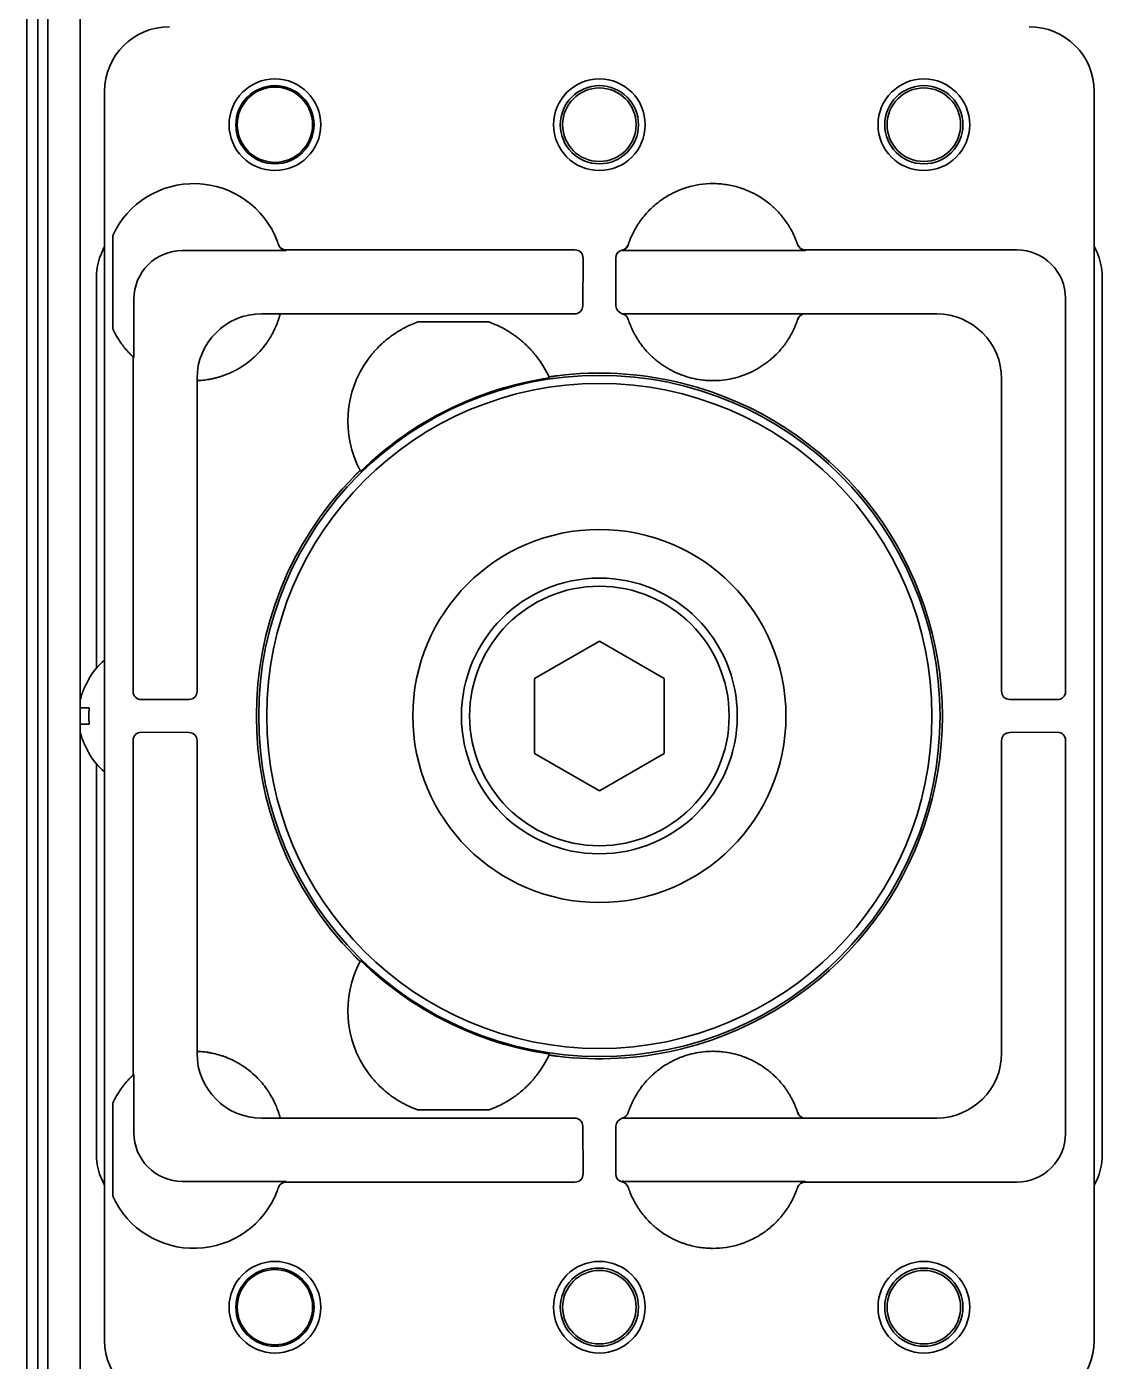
# Model space of a CAD drawing. Extents: x 6336 to 10269, y -393 to 3036.
# Drawn here: x 8426.8 to 8493.1, y 2318.9 to 2401.2 of the extents above; entities that cross this region are included whole.
import ezdxf

# ---------------------------------------------------------------- set-up
doc = ezdxf.new("R2010")
doc.units = 0
doc.header["$LTSCALE"] = 5
doc.layers.add('1', color=7, linetype='CONTINUOUS', true_color=0xffffff)

msp = doc.modelspace()

# ---------------------------------------------------------------- linework, layer by layer
at = {"layer": '1', "color": 7, "linetype": 'Continuous', "lineweight": 35}
for p, q in [((8428.073, 2264.326), (8428.073, 2899.726)), ((8426.773, 2898.926), (8426.773, 2249.526)), ((8427.462, 2252.526), (8427.462, 2895.926)), ((8430.073, 2853.71), (8430.073, 2359.737)), ((8431.573, 2397.227), (8431.573, 2320.226)), ((8492.573, 2320.226), (8492.573, 2397.227)), ((8432.073, 2382.608), (8432.073, 2388.344)), ((8442.774, 2387.424), (8436.375, 2387.424)), ((8460.567, 2387.463), (8442.761, 2387.463)), ((8474.774, 2387.424), (8463.599, 2387.424)), ((8474.294, 2387.783), (8474.287, 2387.804)), ((8487.81, 2387.463), (8474.761, 2387.463)), ((8461.051, 2384.016), (8461.066, 2386.963)), ((8463.079, 2386.963), (8463.094, 2384.016)), ((8431.073, 2385.727), (8431.073, 2361.678)), ((8493.073, 2331.726), (8493.073, 2385.727)), ((8433.375, 2384.424), (8433.375, 2380.828)), ((8490.81, 2360.232), (8490.81, 2384.464)), ((8441.27, 2383.528), (8442.399, 2383.528)), ((8442.399, 2383.528), (8442.397, 2383.519)), ((8442.397, 2383.519), (8450.288, 2383.519)), ((8450.288, 2383.519), (8450.385, 2383.519)), ((8450.385, 2383.519), (8450.882, 2383.52)), ((8450.883, 2383.52), (8455.263, 2383.52)), ((8455.263, 2383.52), (8455.761, 2383.519)), ((8455.761, 2383.519), (8455.858, 2383.519)), ((8455.858, 2383.519), (8460.552, 2383.519)), ((8463.529, 2383.528), (8474.774, 2383.528)), ((8474.297, 2383.179), (8474.297, 2383.18)), ((8474.771, 2383.519), (8482.866, 2383.519)), ((8455.263, 2383.02), (8450.883, 2383.02)), ((8433.336, 2380.864), (8433.336, 2360.232)), ((8437.271, 2379.403), (8437.271, 2379.529)), ((8437.28, 2379.404), (8437.271, 2379.403)), ((8437.28, 2360.247), (8437.28, 2379.404)), ((8486.866, 2379.52), (8486.866, 2360.247)), ((8458.073, 2361.036), (8462.073, 2363.345)), ((8462.073, 2363.345), (8466.073, 2361.036)), ((8430.595, 2361.026), (8430.628, 2361.026)), ((8458.073, 2356.417), (8458.073, 2361.036)), ((8466.073, 2361.036), (8466.073, 2356.417)), ((8433.836, 2359.733), (8436.783, 2359.748)), ((8487.366, 2359.748), (8490.31, 2359.733)), ((8430.073, 2359.232), (8430.073, 2358.231)), ((8430.073, 2357.716), (8430.073, 2264.726)), ((8436.783, 2357.705), (8433.836, 2357.72)), ((8490.31, 2357.72), (8487.366, 2357.705)), ((8433.336, 2357.22), (8433.336, 2336.588)), ((8437.28, 2338.049), (8437.28, 2357.205)), ((8486.866, 2357.205), (8486.866, 2337.933)), ((8490.81, 2332.989), (8490.81, 2357.22)), ((8430.628, 2356.426), (8430.595, 2356.426)), ((8462.073, 2354.107), (8458.073, 2356.417)), ((8466.073, 2356.417), (8462.073, 2354.107)), ((8431.073, 2355.774), (8431.073, 2331.726)), ((8437.271, 2338.049), (8437.28, 2338.049)), ((8437.271, 2337.923), (8437.271, 2338.049)), ((8433.375, 2336.624), (8433.336, 2336.588)), ((8433.375, 2336.624), (8433.375, 2333.028)), ((8432.073, 2329.108), (8432.073, 2334.844)), ((8442.399, 2333.924), (8441.27, 2333.924)), ((8442.397, 2333.933), (8442.399, 2333.924)), ((8450.288, 2333.933), (8442.397, 2333.933)), ((8450.385, 2333.933), (8450.288, 2333.933)), ((8450.882, 2333.933), (8450.385, 2333.933)), ((8450.883, 2334.433), (8455.263, 2334.433)), ((8455.263, 2333.933), (8450.883, 2333.933)), ((8455.263, 2333.933), (8455.761, 2333.933)), ((8455.858, 2333.933), (8455.761, 2333.933)), ((8460.552, 2333.933), (8455.858, 2333.933)), ((8474.774, 2333.924), (8463.529, 2333.924)), ((8474.298, 2334.271), (8474.297, 2334.272)), ((8482.866, 2333.933), (8474.771, 2333.933)), ((8461.066, 2330.489), (8461.051, 2333.436)), ((8463.094, 2333.433), (8463.079, 2330.489)), ((8436.375, 2330.028), (8442.774, 2330.028)), ((8442.286, 2329.645), (8442.282, 2329.634)), ((8442.287, 2329.649), (8442.286, 2329.647)), ((8442.761, 2329.989), (8460.567, 2329.989)), ((8463.599, 2330.028), (8474.774, 2330.028)), ((8474.287, 2329.648), (8474.291, 2329.663)), ((8474.761, 2329.989), (8487.81, 2329.989))]:
    msp.add_line(p, q, dxfattribs=at)
for centre, radius in [((8442.073, 2395.182), 2.825), ((8462.073, 2395.182), 2.825), ((8482.073, 2395.182), 2.825), ((8442.073, 2395.182), 2.411), ((8442.073, 2395.182), 2.32), ((8462.073, 2395.182), 2.411), ((8462.073, 2395.182), 2.267), ((8482.073, 2395.182), 2.411), ((8482.073, 2395.182), 2.267), ((8462.073, 2358.726), 21), ((8462.073, 2358.726), 20.5), ((8462.073, 2358.726), 11.5), ((8462.073, 2358.726), 8.5), ((8462.073, 2358.726), 8), ((8442.073, 2322.27), 2.825), ((8462.073, 2322.27), 2.825), ((8482.073, 2322.27), 2.825), ((8442.073, 2322.27), 2.411), ((8442.073, 2322.27), 2.32), ((8462.073, 2322.27), 2.411), ((8462.073, 2322.27), 2.267), ((8482.073, 2322.27), 2.411), ((8482.073, 2322.27), 2.267)]:
    msp.add_circle(centre, radius, dxfattribs=at)
for centre, radius, start, end in [((8437.073, 2386.052), 5.5, 21.10696, 155.38002), ((8437.073, 2384.9), 5.5, 204.61998, 215.33124), ((8437.073, 2384.9), 5.5, 301.52607, 319.88439), ((8453.073, 2376.9), 6.5, 143.94816, 207.95034), ((8453.073, 2376.9), 6.5, 24.74098, 36.05184), ((8462.073, 2358.726), 21.14, 76.75031, 97.03063), ((8462.073, 2358.726), 21.07, 98.38924, 134.30208), ((8462.073, 2358.726), 21.14, 286.69802, 73.30233), ((8462.073, 2358.726), 21.14, 135.6607, 224.3393), ((8434.693, 2358.527), 4.8, 130.542, 148.62729), ((8434.693, 2358.925), 4.8, 211.37271, 229.458), ((8462.073, 2358.726), 21.07, 225.69792, 261.61076), ((8453.073, 2340.552), 6.5, 152.04966, 216.05184), ((8462.073, 2358.726), 21.14, 262.96937, 283.24939), ((8437.073, 2332.552), 5.5, 45.48558, 58.47399), ((8453.073, 2340.552), 6.5, 323.94816, 335.25902), ((8437.073, 2332.552), 5.5, 144.66876, 155.38002), ((8437.073, 2331.4), 5.5, 204.61998, 338.89304)]:
    msp.add_arc(centre, radius, start, end, dxfattribs=at)
for centre, major_axis, ratio, start_param, end_param in [((8435.573, 2397.226), (2.829, -2.829), 0.999695, 2.356347, 3.926839), ((8488.572, 2397.226), (-2.829, -2.829), 0.999695, 2.356347, 3.926839), ((8435.073, 2385.726), (-2.829, 2.829), 0.999695, 0.279915, 0.785246), ((8436.376, 2384.423), (-2.122, 2.122), 0.999695, 5.497939, 7.068431), ((8437.065, 2386.05), (-5.228, -1.734), 0.999252, 3.138522, 3.145428), ((8442.761, 2387.963), (0.474, 0.159), 0.999831, 3.141593, 4.388346), ((8437.072, 2385.552), (-5.684, -1.924), 0.999938, 3.132345, 3.139281), ((8460.566, 2386.963), (-0.224, -0.448), 0.999239, 2.03449, 3.605134), ((8463.579, 2386.963), (0.224, -0.448), 0.999239, 2.880101, 4.248696), ((8463.379, 2387.943), (-0.473, 0.161), 0.999761, 2.10121, 3.149501), ((8463.599, 2386.924), (0.224, -0.447), 0.99981, 2.678052, 2.916971), ((8474.761, 2387.963), (0.475, 0.157), 0.999831, 3.145682, 4.39242), ((8487.809, 2384.463), (-2.122, -2.122), 0.999543, 2.356347, 3.926839), ((8489.072, 2385.726), (2.829, 2.829), 0.999695, 5.497939, 6.003271), ((8460.552, 2384.019), (-0.447, -0.224), 0.99981, 1.107255, 2.677899), ((8463.594, 2384.019), (0.447, -0.224), 0.99981, 3.605286, 4.952817), ((8441.271, 2379.528), (2.829, -2.829), 0.999695, 2.356347, 3.926839), ((8463.367, 2383.045), (-0.476, -0.155), 0.999754, 3.133975, 4.161422), ((8474.771, 2383.019), (-0.475, 0.156), 0.999831, 5.030486, 6.282512), ((8482.866, 2379.519), (2.828, -2.828), 0.999924, 0.78555, 2.356042), ((8435.374, 9607.538), (0, -7227.617), 0.017452, 6.267025, 6.267338), ((3762.892, 1573.685), (-4696.559, -804.417), 0.03512, 3.150702, 3.151017), ((11934.696, 5620.548), (-3486.444, -3247.993), 0.03512, 6.273761, 6.274076), ((8433.836, 2360.233), (-0.448, -0.224), 0.999239, 5.819644, 7.390288), ((8436.78, 2360.247), (0.224, 0.447), 0.99981, 3.605286, 5.17593), ((8487.366, 2360.247), (-0.224, 0.447), 0.99981, 1.107255, 2.677899), ((8490.31, 2360.233), (0.448, -0.224), 0.999239, 5.176082, 6.746726), ((8433.836, 2357.22), (0.448, -0.224), 0.999239, 2.03449, 3.605134), ((8436.78, 2357.205), (0.224, -0.447), 0.99981, 1.107255, 2.677899), ((8487.366, 2357.205), (-0.224, -0.447), 0.99981, 3.605286, 5.17593), ((8490.31, 2357.22), (-0.448, -0.224), 0.999239, 2.678052, 4.248696), ((11934.696, -903.096), (3486.444, -3247.993), 0.03512, 3.150702, 3.151017), ((8441.271, 2337.924), (2.829, 2.829), 0.999695, 2.356347, 3.926839), ((3762.892, 3143.768), (4696.559, -804.417), 0.03512, 6.273761, 6.274076), ((8482.866, 2337.933), (-2.828, -2.828), 0.999924, 0.78555, 2.356042), ((8460.552, 2333.433), (-0.447, 0.224), 0.99981, 3.605286, 5.17593), ((8463.594, 2333.433), (0.447, 0.224), 0.99981, 1.330368, 2.677899), ((8463.367, 2334.407), (0.476, -0.155), 0.999754, 5.263357, 6.293203), ((8474.771, 2334.433), (0.475, 0.156), 0.999831, 3.142574, 4.3946), ((8436.376, 2333.029), (-2.122, -2.122), 0.999695, 5.497939, 7.068431), ((8487.809, 2332.99), (2.122, -2.122), 0.999543, 5.497939, 7.068431), ((8435.073, 2331.727), (-2.829, -2.829), 0.999695, 5.497939, 6.003271), ((8489.072, 2331.727), (2.829, -2.829), 0.999695, 0.279915, 0.785246), ((8460.566, 2330.489), (0.224, -0.448), 0.999239, 5.819644, 7.390288), ((8463.579, 2330.489), (-0.224, -0.448), 0.999239, 5.176082, 6.544021), ((8442.761, 2329.489), (0.474, -0.159), 0.999831, 1.894839, 3.141593), ((8437.075, 2331.399), (-1.747, -5.214), 0.99983, 1.569957, 1.576869), ((8463.378, 2329.51), (-0.477, -0.15), 0.999767, 3.157291, 4.205088), ((8463.599, 2330.529), (-0.224, -0.447), 0.99981, 0.22534, 0.463541), ((8474.761, 2329.489), (0.474, -0.158), 0.999831, 1.892032, 3.138921), ((8435.573, 2320.227), (2.829, 2.829), 0.999695, 2.356347, 3.926839), ((8488.572, 2320.227), (-2.829, 2.829), 0.999695, 2.356347, 3.926839)]:
    msp.add_ellipse(centre, major_axis=major_axis, ratio=ratio, start_param=start_param, end_param=end_param, dxfattribs=at)
for points, knots in [([(8474.204, 2388.033), (8474.104, 2388.292), (8473.985, 2388.542), (8473.83, 2388.813), (8473.812, 2388.843), (8473.777, 2388.903), (8473.759, 2388.932), (8473.704, 2389.021), (8473.666, 2389.079), (8473.55, 2389.25), (8473.468, 2389.361), (8473.213, 2389.684), (8473.027, 2389.885), (8472.775, 2390.12), (8472.698, 2390.19), (8472.619, 2390.257), (8472.566, 2390.301), (8472.539, 2390.323), (8472.403, 2390.432), (8472.292, 2390.514), (8471.952, 2390.747), (8471.715, 2390.884), (8471.344, 2391.064), (8471.218, 2391.119), (8471.057, 2391.182), (8471.025, 2391.195), (8470.96, 2391.219), (8470.927, 2391.231), (8470.829, 2391.265), (8470.763, 2391.287), (8470.433, 2391.389), (8470.166, 2391.45), (8469.759, 2391.511), (8469.623, 2391.527), (8469.417, 2391.542), (8469.313, 2391.548), (8469.209, 2391.551), (8469.14, 2391.552), (8469.105, 2391.552), (8468.793, 2391.552), (8468.519, 2391.531), (8467.977, 2391.449), (8467.709, 2391.388), (8467.412, 2391.296), (8467.379, 2391.285), (8467.313, 2391.263), (8467.28, 2391.252), (8467.182, 2391.217), (8467.117, 2391.193), (8466.924, 2391.117), (8466.798, 2391.062), (8466.428, 2390.882), (8466.191, 2390.745), (8465.907, 2390.55), (8465.822, 2390.49), (8465.74, 2390.427), (8465.685, 2390.385), (8465.657, 2390.363), (8465.522, 2390.255), (8465.418, 2390.164), (8465.116, 2389.883), (8464.931, 2389.681), (8464.675, 2389.358), (8464.594, 2389.247), (8464.497, 2389.104), (8464.478, 2389.075), (8464.44, 2389.016), (8464.421, 2388.987), (8464.366, 2388.899), (8464.331, 2388.839), (8464.159, 2388.538), (8464.04, 2388.288), (8463.94, 2388.029)], [0, 0, 0, 0, 0.0625, 0.0625, 0.070313, 0.070313, 0.078125, 0.078125, 0.09375, 0.09375, 0.125, 0.125, 0.1875, 0.1875, 0.203125, 0.210938, 0.210938, 0.21875, 0.21875, 0.25, 0.25, 0.3125, 0.3125, 0.34375, 0.34375, 0.351563, 0.351563, 0.359375, 0.359375, 0.375, 0.375, 0.4375, 0.4375, 0.46875, 0.46875, 0.484375, 0.492188, 0.492188, 0.5, 0.5, 0.5625, 0.5625, 0.625, 0.625, 0.632812, 0.632812, 0.640625, 0.640625, 0.65625, 0.65625, 0.6875, 0.6875, 0.75, 0.75, 0.765625, 0.773437, 0.773437, 0.78125, 0.78125, 0.8125, 0.8125, 0.875, 0.875, 0.90625, 0.90625, 0.914062, 0.914062, 0.921875, 0.921875, 0.9375, 0.9375, 1, 1, 1, 1]), ([(8442.287, 2387.804), (8442.286, 2387.804), (8442.286, 2387.806), (8442.284, 2387.812), (8442.282, 2387.816), (8442.278, 2387.828), (8442.276, 2387.835), (8442.27, 2387.852), (8442.267, 2387.861), (8442.26, 2387.882), (8442.255, 2387.894), (8442.247, 2387.919), (8442.242, 2387.932), (8442.234, 2387.953), (8442.232, 2387.96), (8442.226, 2387.974), (8442.224, 2387.981), (8442.215, 2388.003), (8442.21, 2388.018), (8442.204, 2388.033)], [0, 0, 0, 0, 0.125, 0.125, 0.25, 0.25, 0.375, 0.375, 0.5, 0.5, 0.625, 0.625, 0.75, 0.75, 0.8125, 0.8125, 0.875, 0.875, 1, 1, 1, 1]), ([(8442.774, 2387.424), (8442.747, 2387.424), (8442.695, 2387.428), (8442.645, 2387.44), (8442.607, 2387.452), (8442.595, 2387.457), (8442.571, 2387.467), (8442.559, 2387.472), (8442.524, 2387.49), (8442.502, 2387.503), (8442.47, 2387.526), (8442.46, 2387.534), (8442.44, 2387.551), (8442.43, 2387.56), (8442.402, 2387.588), (8442.386, 2387.607), (8442.355, 2387.65), (8442.341, 2387.672), (8442.317, 2387.719), (8442.307, 2387.743), (8442.299, 2387.768)], [0, 0, 0, 0, 0.125, 0.25, 0.25, 0.3125, 0.3125, 0.375, 0.375, 0.5, 0.5, 0.5625, 0.5625, 0.625, 0.625, 0.75, 0.75, 0.875, 0.875, 1, 1, 1, 1]), ([(8463.481, 2387.41), (8463.48, 2387.416), (8463.48, 2387.422), (8463.48, 2387.437), (8463.479, 2387.445), (8463.479, 2387.453)], [0, 0, 0, 0, 0.441588, 0.441588, 1, 1, 1, 1]), ([(8463.838, 2387.742), (8463.825, 2387.701), (8463.807, 2387.663), (8463.779, 2387.618), (8463.773, 2387.609), (8463.76, 2387.592), (8463.753, 2387.583), (8463.733, 2387.559), (8463.704, 2387.528), (8463.671, 2387.501), (8463.645, 2387.483), (8463.636, 2387.477), (8463.618, 2387.465), (8463.609, 2387.46), (8463.562, 2387.435), (8463.522, 2387.42), (8463.481, 2387.41)], [0, 0, 0, 0, 0.25, 0.25, 0.3125, 0.3125, 0.375, 0.375, 0.5, 0.625, 0.625, 0.6875, 0.6875, 0.75, 0.75, 1, 1, 1, 1]), ([(8463.94, 2388.029), (8463.935, 2388.014), (8463.929, 2387.998), (8463.92, 2387.976), (8463.917, 2387.968), (8463.912, 2387.953), (8463.909, 2387.946), (8463.901, 2387.924), (8463.896, 2387.911), (8463.889, 2387.891), (8463.887, 2387.885), (8463.883, 2387.872), (8463.881, 2387.866), (8463.875, 2387.849), (8463.871, 2387.839), (8463.867, 2387.825), (8463.865, 2387.821), (8463.862, 2387.813), (8463.861, 2387.81), (8463.858, 2387.8), (8463.856, 2387.795), (8463.854, 2387.789), (8463.854, 2387.788), (8463.853, 2387.786), (8463.853, 2387.785), (8463.853, 2387.785)], [0, 0, 0, 0, 0.125, 0.125, 0.1875, 0.1875, 0.25, 0.25, 0.375, 0.375, 0.4375, 0.4375, 0.5, 0.5, 0.625, 0.625, 0.6875, 0.6875, 0.75, 0.75, 0.875, 0.875, 0.9375, 0.9375, 1, 1, 1, 1]), ([(8474.287, 2387.804), (8474.287, 2387.804), (8474.286, 2387.806), (8474.284, 2387.81), (8474.284, 2387.812), (8474.282, 2387.817), (8474.281, 2387.819), (8474.279, 2387.828), (8474.276, 2387.835), (8474.272, 2387.847), (8474.27, 2387.852), (8474.267, 2387.861), (8474.265, 2387.866), (8474.26, 2387.882), (8474.256, 2387.894), (8474.249, 2387.912), (8474.247, 2387.919), (8474.242, 2387.932), (8474.239, 2387.939), (8474.232, 2387.959), (8474.227, 2387.974), (8474.218, 2387.996), (8474.215, 2388.003), (8474.21, 2388.018), (8474.207, 2388.026), (8474.204, 2388.033)], [0, 0, 0, 0, 0.125, 0.125, 0.1875, 0.1875, 0.25, 0.25, 0.375, 0.375, 0.4375, 0.4375, 0.5, 0.5, 0.625, 0.625, 0.6875, 0.6875, 0.75, 0.75, 0.875, 0.875, 0.9375, 0.9375, 1, 1, 1, 1]), ([(8442.397, 2383.519), (8442.396, 2383.518), (8442.395, 2383.512), (8442.39, 2383.495), (8442.384, 2383.47), (8442.373, 2383.43), (8442.365, 2383.401), (8442.363, 2383.395), (8442.359, 2383.382), (8442.357, 2383.375), (8442.351, 2383.355), (8442.347, 2383.341), (8442.334, 2383.295), (8442.313, 2383.228), (8442.287, 2383.148), (8442.265, 2383.084), (8442.253, 2383.051), (8442.24, 2383.016), (8442.232, 2382.992), (8442.227, 2382.98), (8442.204, 2382.92), (8442.184, 2382.869), (8442.12, 2382.711), (8442.07, 2382.597), (8441.996, 2382.447), (8441.981, 2382.417), (8441.949, 2382.356), (8441.933, 2382.325), (8441.883, 2382.232), (8441.848, 2382.17), (8441.774, 2382.044), (8441.735, 2381.981), (8441.674, 2381.886), (8441.653, 2381.855), (8441.61, 2381.791), (8441.588, 2381.759), (8441.477, 2381.601), (8441.381, 2381.477), (8441.279, 2381.356)], [0, 0, 0, 0, 0.0625, 0.0625, 0.125, 0.1875, 0.1875, 0.203125, 0.203125, 0.21875, 0.21875, 0.25, 0.25, 0.3125, 0.375, 0.375, 0.40625, 0.421875, 0.421875, 0.4375, 0.4375, 0.5, 0.5, 0.625, 0.625, 0.65625, 0.65625, 0.6875, 0.6875, 0.75, 0.75, 0.8125, 0.8125, 0.84375, 0.84375, 0.875, 0.875, 1, 1, 1, 1]), ([(8463.842, 2383.2), (8463.843, 2383.198), (8463.847, 2383.184), (8463.859, 2383.149), (8463.864, 2383.135), (8463.873, 2383.109), (8463.876, 2383.1), (8463.883, 2383.081), (8463.886, 2383.07), (8463.906, 2383.015), (8463.925, 2382.962), (8463.961, 2382.871), (8463.974, 2382.838), (8463.996, 2382.787), (8464.003, 2382.769), (8464.019, 2382.733), (8464.027, 2382.714), (8464.035, 2382.695)], [0, 0, 0, 0, 0.25, 0.25, 0.375, 0.375, 0.4375, 0.4375, 0.5, 0.5, 0.75, 0.75, 0.875, 0.875, 0.9375, 0.9375, 1, 1, 1, 1]), ([(8473.267, 2381.343), (8473.354, 2381.446), (8473.437, 2381.551), (8473.554, 2381.711), (8473.592, 2381.765), (8473.646, 2381.846), (8473.664, 2381.873), (8473.7, 2381.927), (8473.717, 2381.954), (8473.802, 2382.089), (8473.863, 2382.194), (8473.944, 2382.346), (8473.97, 2382.396), (8474, 2382.457), (8474.006, 2382.469), (8474.018, 2382.493), (8474.024, 2382.505), (8474.041, 2382.54), (8474.052, 2382.563), (8474.104, 2382.676), (8474.139, 2382.757), (8474.176, 2382.848), (8474.183, 2382.865), (8474.193, 2382.89), (8474.196, 2382.899), (8474.202, 2382.915), (8474.218, 2382.955), (8474.241, 2383.018), (8474.257, 2383.063), (8474.267, 2383.092), (8474.27, 2383.101), (8474.276, 2383.118), (8474.279, 2383.125), (8474.286, 2383.145), (8474.293, 2383.166), (8474.295, 2383.175), (8474.296, 2383.176)], [0, 0, 0, 0, 0.125, 0.125, 0.1875, 0.1875, 0.21875, 0.21875, 0.25, 0.25, 0.375, 0.375, 0.4375, 0.4375, 0.453125, 0.453125, 0.46875, 0.46875, 0.5, 0.5, 0.625, 0.625, 0.65625, 0.65625, 0.671875, 0.671875, 0.6875, 0.75, 0.8125, 0.8125, 0.84375, 0.84375, 0.875, 0.875, 0.9375, 1, 1, 1, 1]), ([(8474.299, 2383.184), (8474.307, 2383.209), (8474.327, 2383.257), (8474.354, 2383.302), (8474.377, 2383.334), (8474.386, 2383.344), (8474.403, 2383.364), (8474.411, 2383.373), (8474.439, 2383.401), (8474.459, 2383.418), (8474.491, 2383.441), (8474.502, 2383.448), (8474.524, 2383.462), (8474.535, 2383.468), (8474.57, 2383.486), (8474.594, 2383.496), (8474.644, 2383.512), (8474.669, 2383.518), (8474.721, 2383.526), (8474.747, 2383.528), (8474.774, 2383.528)], [0, 0, 0, 0, 0.125, 0.25, 0.25, 0.3125, 0.3125, 0.375, 0.375, 0.5, 0.5, 0.5625, 0.5625, 0.625, 0.625, 0.75, 0.75, 0.875, 0.875, 1, 1, 1, 1]), ([(8474.774, 2383.528), (8474.773, 2383.527), (8474.773, 2383.525), (8474.772, 2383.522), (8474.771, 2383.521), (8474.771, 2383.519)], [0, 0, 0, 0, 0.496999, 0.496999, 1, 1, 1, 1]), ([(8449.813, 2382.523), (8449.788, 2382.509), (8449.759, 2382.492), (8449.712, 2382.463), (8449.695, 2382.453), (8449.661, 2382.432), (8449.644, 2382.422), (8449.589, 2382.388), (8449.551, 2382.363), (8449.492, 2382.325), (8449.472, 2382.312), (8449.432, 2382.284), (8449.411, 2382.27), (8449.349, 2382.227), (8449.307, 2382.198), (8449.221, 2382.136), (8449.177, 2382.103), (8449.046, 2382.003), (8448.956, 2381.931), (8448.843, 2381.835), (8448.82, 2381.815), (8448.774, 2381.776), (8448.706, 2381.715), (8448.638, 2381.653), (8448.504, 2381.524), (8448.414, 2381.435), (8448.282, 2381.294), (8448.239, 2381.245), (8448.173, 2381.171), (8448.152, 2381.146), (8448.108, 2381.096), (8448.087, 2381.07), (8447.98, 2380.941), (8447.898, 2380.835), (8447.818, 2380.725)], [0, 0, 0, 0, 0.0625, 0.0625, 0.09375, 0.09375, 0.125, 0.125, 0.1875, 0.1875, 0.21875, 0.21875, 0.25, 0.25, 0.3125, 0.3125, 0.375, 0.375, 0.5, 0.5, 0.53125, 0.53125, 0.5625, 0.625, 0.625, 0.75, 0.75, 0.8125, 0.8125, 0.84375, 0.84375, 0.875, 0.875, 1, 1, 1, 1]), ([(8450.459, 2382.851), (8450.101, 2382.694), (8449.899, 2382.573), (8449.813, 2382.523), (8449.813, 2382.523), (8449.813, 2382.523)], [0, 0, 0, 0, 0.99996, 0.99996, 1, 1, 1, 1]), ([(8458.328, 2380.725), (8458.248, 2380.835), (8458.166, 2380.941), (8458.039, 2381.094), (8457.996, 2381.145), (8457.93, 2381.219), (8457.909, 2381.243), (8457.864, 2381.292), (8457.842, 2381.316), (8457.798, 2381.364), (8457.775, 2381.387), (8457.73, 2381.434), (8457.708, 2381.457), (8457.64, 2381.525), (8457.595, 2381.569), (8457.46, 2381.697), (8457.37, 2381.778), (8457.191, 2381.93), (8457.101, 2382.002), (8456.969, 2382.103), (8456.925, 2382.136), (8456.838, 2382.198), (8456.796, 2382.228), (8456.713, 2382.285), (8456.673, 2382.312), (8456.614, 2382.351), (8456.595, 2382.363), (8456.557, 2382.387), (8456.538, 2382.399), (8456.484, 2382.433), (8456.45, 2382.454), (8456.387, 2382.492), (8456.358, 2382.509), (8456.333, 2382.523)], [0, 0, 0, 0, 0.125, 0.125, 0.1875, 0.1875, 0.21875, 0.21875, 0.25, 0.25, 0.28125, 0.28125, 0.3125, 0.3125, 0.375, 0.375, 0.5, 0.5, 0.625, 0.625, 0.6875, 0.6875, 0.75, 0.75, 0.8125, 0.8125, 0.84375, 0.84375, 0.875, 0.875, 0.9375, 0.9375, 1, 1, 1, 1]), ([(8464.035, 2382.695), (8464.055, 2382.649), (8464.077, 2382.6), (8464.125, 2382.499), (8464.151, 2382.447), (8464.193, 2382.365), (8464.215, 2382.324), (8464.238, 2382.281), (8464.253, 2382.253), (8464.261, 2382.238), (8464.302, 2382.166), (8464.336, 2382.108), (8464.407, 2381.99), (8464.445, 2381.931), (8464.504, 2381.842), (8464.524, 2381.812), (8464.565, 2381.752), (8464.586, 2381.722), (8464.693, 2381.573), (8464.784, 2381.457), (8464.881, 2381.343)], [0, 0, 0, 0, 0.125, 0.125, 0.25, 0.25, 0.3125, 0.34375, 0.34375, 0.375, 0.375, 0.5, 0.5, 0.625, 0.625, 0.6875, 0.6875, 0.75, 0.75, 1, 1, 1, 1]), ([(8433.336, 2380.864), (8433.335, 2380.865), (8433.333, 2380.867), (8433.324, 2380.875), (8433.318, 2380.881), (8433.306, 2380.892), (8433.301, 2380.897), (8433.292, 2380.906), (8433.286, 2380.911), (8433.27, 2380.926), (8433.257, 2380.938), (8433.237, 2380.958), (8433.23, 2380.965), (8433.215, 2380.98), (8433.207, 2380.987), (8433.184, 2381.01), (8433.168, 2381.027), (8433.134, 2381.061), (8433.116, 2381.079), (8433.089, 2381.108), (8433.08, 2381.118), (8433.061, 2381.138), (8433.052, 2381.148), (8433.005, 2381.198), (8432.966, 2381.241), (8432.908, 2381.307), (8432.889, 2381.33), (8432.85, 2381.376), (8432.83, 2381.4), (8432.772, 2381.471), (8432.734, 2381.519), (8432.659, 2381.618), (8432.622, 2381.668), (8432.586, 2381.719)], [0, 0, 0, 0, 0.0625, 0.0625, 0.125, 0.125, 0.15625, 0.15625, 0.1875, 0.1875, 0.25, 0.25, 0.28125, 0.28125, 0.3125, 0.3125, 0.375, 0.375, 0.4375, 0.4375, 0.46875, 0.46875, 0.5, 0.5, 0.625, 0.625, 0.6875, 0.6875, 0.75, 0.75, 0.875, 0.875, 1, 1, 1, 1]), ([(8464.881, 2381.343), (8465.011, 2381.19), (8465.148, 2381.045), (8465.365, 2380.84), (8465.44, 2380.773), (8465.554, 2380.676), (8465.593, 2380.644), (8465.671, 2380.582), (8465.71, 2380.551), (8465.908, 2380.4), (8466.072, 2380.289), (8466.411, 2380.086), (8466.586, 2379.993), (8466.855, 2379.869), (8466.947, 2379.829), (8467.085, 2379.774), (8467.132, 2379.756), (8467.226, 2379.722), (8467.273, 2379.705), (8467.51, 2379.626), (8467.701, 2379.573), (8468.087, 2379.488), (8468.282, 2379.456), (8468.577, 2379.424), (8468.676, 2379.416), (8468.825, 2379.408), (8468.874, 2379.406), (8468.974, 2379.403), (8469.024, 2379.402), (8469.274, 2379.402), (8469.473, 2379.413), (8469.866, 2379.456), (8470.061, 2379.488), (8470.447, 2379.573), (8470.638, 2379.626), (8470.875, 2379.706), (8470.923, 2379.722), (8471.016, 2379.757), (8471.156, 2379.81), (8471.292, 2379.869), (8471.562, 2379.993), (8471.736, 2380.086), (8472.075, 2380.289), (8472.24, 2380.4), (8472.438, 2380.551), (8472.478, 2380.582), (8472.556, 2380.645), (8472.672, 2380.74), (8472.783, 2380.84), (8473, 2381.045), (8473.137, 2381.19), (8473.267, 2381.343)], [0, 0, 0, 0, 0.0625, 0.0625, 0.09375, 0.09375, 0.109375, 0.109375, 0.125, 0.125, 0.1875, 0.1875, 0.25, 0.25, 0.28125, 0.28125, 0.296875, 0.296875, 0.3125, 0.3125, 0.375, 0.375, 0.4375, 0.4375, 0.46875, 0.46875, 0.484375, 0.484375, 0.5, 0.5, 0.5625, 0.5625, 0.625, 0.625, 0.6875, 0.6875, 0.703125, 0.703125, 0.71875, 0.75, 0.75, 0.8125, 0.8125, 0.875, 0.875, 0.890625, 0.890625, 0.90625, 0.9375, 0.9375, 1, 1, 1, 1]), ([(8439.949, 2380.212), (8439.877, 2380.168), (8439.805, 2380.126), (8439.66, 2380.046), (8439.587, 2380.007), (8439.366, 2379.898), (8439.217, 2379.832), (8439.029, 2379.759), (8438.992, 2379.745), (8438.935, 2379.725), (8438.917, 2379.718), (8438.879, 2379.705), (8438.786, 2379.673), (8438.695, 2379.644), (8438.552, 2379.602), (8438.482, 2379.583), (8438.346, 2379.549), (8438.279, 2379.533), (8438.214, 2379.52)], [0, 0, 0, 0, 0.125, 0.125, 0.25, 0.25, 0.5, 0.5, 0.5625, 0.5625, 0.59375, 0.59375, 0.625, 0.75, 0.75, 0.875, 0.875, 1, 1, 1, 1]), ([(8438.214, 2379.52), (8438.143, 2379.504), (8438.076, 2379.492), (8437.948, 2379.469), (8437.888, 2379.46), (8437.774, 2379.444), (8437.72, 2379.438), (8437.621, 2379.427), (8437.577, 2379.423), (8437.496, 2379.416), (8437.461, 2379.413), (8437.398, 2379.409), (8437.372, 2379.408), (8437.328, 2379.406), (8437.295, 2379.404), (8437.282, 2379.404), (8437.28, 2379.404)], [0, 0, 0, 0, 0.125, 0.125, 0.25, 0.25, 0.375, 0.375, 0.5, 0.5, 0.625, 0.625, 0.75, 0.75, 0.875, 1, 1, 1, 1]), ([(8459.485, 2379.707), (8459.452, 2379.703), (8459.419, 2379.698), (8459.371, 2379.692), (8459.355, 2379.69), (8459.323, 2379.685), (8459.307, 2379.683), (8459.261, 2379.676), (8459.232, 2379.672), (8459.19, 2379.665), (8459.177, 2379.663), (8459.157, 2379.66), (8459.151, 2379.659), (8459.138, 2379.656), (8459.132, 2379.655), (8459.102, 2379.65), (8459.081, 2379.646), (8459.057, 2379.642), (8459.053, 2379.641), (8459.044, 2379.639), (8459.04, 2379.638), (8459.028, 2379.636), (8459.021, 2379.634), (8459.001, 2379.63), (8458.992, 2379.627), (8458.982, 2379.624), (8458.98, 2379.623), (8458.977, 2379.621), (8458.976, 2379.621), (8458.976, 2379.62)], [0, 0, 0, 0, 0.125, 0.125, 0.1875, 0.1875, 0.25, 0.25, 0.375, 0.375, 0.4375, 0.4375, 0.46875, 0.46875, 0.5, 0.5, 0.625, 0.625, 0.65625, 0.65625, 0.6875, 0.6875, 0.75, 0.75, 0.875, 0.875, 0.9375, 0.9375, 1, 1, 1, 1]), ([(8468.147, 2378.974), (8468.045, 2379.005), (8467.943, 2379.035), (8467.739, 2379.092), (8467.535, 2379.149), (8467.33, 2379.202), (8467.124, 2379.254), (8467.021, 2379.279), (8466.918, 2379.303)], [0, 0, 0, 0, 0.25, 0.25, 0.5, 0.75, 0.75, 1, 1, 1, 1]), ([(8447.331, 2373.853), (8447.331, 2373.854), (8447.327, 2373.853), (8447.319, 2373.847), (8447.316, 2373.845), (8447.31, 2373.84), (8447.308, 2373.838), (8447.303, 2373.835), (8447.301, 2373.833), (8447.288, 2373.822), (8447.276, 2373.812), (8447.255, 2373.793), (8447.247, 2373.786), (8447.231, 2373.771), (8447.214, 2373.755), (8447.195, 2373.738), (8447.176, 2373.72), (8447.166, 2373.711), (8447.135, 2373.682), (8447.114, 2373.661), (8447.081, 2373.628), (8447.07, 2373.617), (8447.047, 2373.595), (8447.035, 2373.583), (8447, 2373.548), (8446.977, 2373.525), (8446.953, 2373.501)], [0, 0, 0, 0, 0.125, 0.125, 0.1875, 0.1875, 0.21875, 0.21875, 0.25, 0.25, 0.375, 0.375, 0.4375, 0.4375, 0.5, 0.5625, 0.5625, 0.625, 0.625, 0.75, 0.75, 0.8125, 0.8125, 0.875, 0.875, 1, 1, 1, 1]), ([(8430.628, 2361.026), (8430.503, 2360.823), (8430.396, 2360.613), (8430.258, 2360.288), (8430.216, 2360.178), (8430.14, 2359.955), (8430.107, 2359.841), (8430.077, 2359.726)], [0, 0, 0, 0, 0.5, 0.5, 0.75, 0.75, 1, 1, 1, 1]), ([(8430.628, 2358.226), (8430.503, 2358.226), (8430.396, 2358.226), (8430.258, 2358.226), (8430.216, 2358.226), (8430.14, 2358.226), (8430.107, 2358.226), (8430.077, 2358.226)], [0, 0, 0, 0, 0.5, 0.5, 0.75, 0.75, 1, 1, 1, 1]), ([(8446.953, 2343.951), (8446.977, 2343.927), (8447, 2343.904), (8447.035, 2343.869), (8447.046, 2343.858), (8447.069, 2343.835), (8447.08, 2343.824), (8447.114, 2343.791), (8447.135, 2343.771), (8447.166, 2343.742), (8447.176, 2343.732), (8447.19, 2343.719), (8447.195, 2343.714), (8447.204, 2343.706), (8447.209, 2343.701), (8447.231, 2343.681), (8447.247, 2343.666), (8447.265, 2343.65), (8447.268, 2343.647), (8447.275, 2343.641), (8447.278, 2343.639), (8447.288, 2343.631), (8447.293, 2343.626), (8447.308, 2343.613), (8447.316, 2343.607), (8447.325, 2343.601), (8447.327, 2343.6), (8447.33, 2343.599), (8447.331, 2343.599), (8447.331, 2343.599)], [0, 0, 0, 0, 0.125, 0.125, 0.1875, 0.1875, 0.25, 0.25, 0.375, 0.375, 0.4375, 0.4375, 0.46875, 0.46875, 0.5, 0.5, 0.625, 0.625, 0.65625, 0.65625, 0.6875, 0.6875, 0.75, 0.75, 0.875, 0.875, 0.9375, 0.9375, 1, 1, 1, 1]), ([(8437.28, 2338.049), (8437.282, 2338.049), (8437.288, 2338.048), (8437.312, 2338.047), (8437.328, 2338.047), (8437.371, 2338.044), (8437.397, 2338.043), (8437.436, 2338.04), (8437.444, 2338.04), (8437.461, 2338.039), (8437.487, 2338.037), (8437.516, 2338.035), (8437.576, 2338.03), (8437.621, 2338.025), (8437.718, 2338.015), (8437.771, 2338.008), (8437.843, 2337.998), (8437.858, 2337.996), (8437.887, 2337.992), (8437.932, 2337.985), (8437.98, 2337.977), (8438.076, 2337.961), (8438.144, 2337.948), (8438.215, 2337.933)], [0, 0, 0, 0, 0.125, 0.125, 0.25, 0.25, 0.375, 0.375, 0.40625, 0.40625, 0.4375, 0.5, 0.5, 0.625, 0.625, 0.75, 0.75, 0.78125, 0.78125, 0.8125, 0.875, 0.875, 1, 1, 1, 1]), ([(8438.215, 2337.933), (8438.344, 2337.905), (8438.48, 2337.871), (8438.693, 2337.809), (8438.765, 2337.786), (8438.875, 2337.749), (8438.913, 2337.736), (8438.988, 2337.709), (8439.025, 2337.695), (8439.213, 2337.622), (8439.362, 2337.556), (8439.548, 2337.464), (8439.585, 2337.446), (8439.659, 2337.407), (8439.696, 2337.387), (8439.805, 2337.327), (8439.877, 2337.284), (8439.949, 2337.241)], [0, 0, 0, 0, 0.25, 0.25, 0.375, 0.375, 0.4375, 0.4375, 0.5, 0.5, 0.75, 0.75, 0.8125, 0.8125, 0.875, 0.875, 1, 1, 1, 1]), ([(8473.267, 2336.109), (8473.137, 2336.262), (8473, 2336.407), (8472.783, 2336.613), (8472.708, 2336.679), (8472.594, 2336.776), (8472.555, 2336.808), (8472.477, 2336.871), (8472.438, 2336.901), (8472.24, 2337.052), (8472.075, 2337.163), (8471.737, 2337.366), (8471.562, 2337.459), (8471.293, 2337.584), (8471.201, 2337.623), (8471.062, 2337.678), (8471.016, 2337.696), (8470.922, 2337.73), (8470.875, 2337.747), (8470.638, 2337.827), (8470.447, 2337.879), (8470.061, 2337.964), (8469.866, 2337.996), (8469.571, 2338.028), (8469.472, 2338.036), (8469.323, 2338.044), (8469.273, 2338.046), (8469.174, 2338.049), (8469.123, 2338.05), (8468.873, 2338.05), (8468.675, 2338.039), (8468.282, 2337.996), (8468.087, 2337.964), (8467.701, 2337.879), (8467.509, 2337.827), (8467.272, 2337.747), (8467.225, 2337.73), (8467.131, 2337.696), (8466.992, 2337.642), (8466.855, 2337.584), (8466.586, 2337.459), (8466.412, 2337.367), (8466.073, 2337.163), (8465.908, 2337.052), (8465.709, 2336.901), (8465.67, 2336.87), (8465.592, 2336.808), (8465.476, 2336.712), (8465.365, 2336.612), (8465.148, 2336.407), (8465.011, 2336.262), (8464.881, 2336.109)], [0, 0, 0, 0, 0.0625, 0.0625, 0.09375, 0.09375, 0.109375, 0.109375, 0.125, 0.125, 0.1875, 0.1875, 0.25, 0.25, 0.28125, 0.28125, 0.296875, 0.296875, 0.3125, 0.3125, 0.375, 0.375, 0.4375, 0.4375, 0.46875, 0.46875, 0.484375, 0.484375, 0.5, 0.5, 0.5625, 0.5625, 0.625, 0.625, 0.6875, 0.6875, 0.703125, 0.703125, 0.71875, 0.75, 0.75, 0.8125, 0.8125, 0.875, 0.875, 0.890625, 0.890625, 0.90625, 0.9375, 0.9375, 1, 1, 1, 1]), ([(8466.918, 2338.149), (8467.021, 2338.173), (8467.124, 2338.199), (8467.33, 2338.25), (8467.535, 2338.304), (8467.739, 2338.36), (8467.944, 2338.418), (8468.045, 2338.447), (8468.147, 2338.478)], [0, 0, 0, 0, 0.25, 0.25, 0.5, 0.75, 0.75, 1, 1, 1, 1]), ([(8458.976, 2337.832), (8458.976, 2337.831), (8458.979, 2337.829), (8458.988, 2337.826), (8458.992, 2337.825), (8458.999, 2337.823), (8459.002, 2337.823), (8459.008, 2337.821), (8459.011, 2337.82), (8459.027, 2337.817), (8459.043, 2337.813), (8459.071, 2337.808), (8459.081, 2337.806), (8459.102, 2337.802), (8459.125, 2337.798), (8459.15, 2337.794), (8459.176, 2337.789), (8459.189, 2337.787), (8459.231, 2337.781), (8459.261, 2337.776), (8459.307, 2337.769), (8459.322, 2337.767), (8459.354, 2337.763), (8459.37, 2337.76), (8459.419, 2337.754), (8459.452, 2337.75), (8459.485, 2337.745)], [0, 0, 0, 0, 0.125, 0.125, 0.1875, 0.1875, 0.21875, 0.21875, 0.25, 0.25, 0.375, 0.375, 0.4375, 0.4375, 0.5, 0.5625, 0.5625, 0.625, 0.625, 0.75, 0.75, 0.8125, 0.8125, 0.875, 0.875, 1, 1, 1, 1]), ([(8432.586, 2335.733), (8432.622, 2335.784), (8432.659, 2335.834), (8432.733, 2335.932), (8432.771, 2335.98), (8432.848, 2336.074), (8432.886, 2336.12), (8432.945, 2336.187), (8432.964, 2336.209), (8433.003, 2336.252), (8433.022, 2336.273), (8433.06, 2336.314), (8433.078, 2336.333), (8433.106, 2336.362), (8433.115, 2336.371), (8433.132, 2336.39), (8433.141, 2336.399), (8433.184, 2336.442), (8433.216, 2336.473), (8433.25, 2336.507), (8433.257, 2336.513), (8433.269, 2336.525), (8433.275, 2336.531), (8433.292, 2336.547), (8433.301, 2336.556), (8433.313, 2336.567), (8433.317, 2336.57), (8433.323, 2336.576), (8433.326, 2336.579), (8433.333, 2336.585), (8433.335, 2336.587), (8433.336, 2336.588)], [0, 0, 0, 0, 0.125, 0.125, 0.25, 0.25, 0.375, 0.375, 0.4375, 0.4375, 0.5, 0.5, 0.5625, 0.5625, 0.59375, 0.59375, 0.625, 0.625, 0.75, 0.75, 0.78125, 0.78125, 0.8125, 0.8125, 0.875, 0.875, 0.90625, 0.90625, 0.9375, 0.9375, 1, 1, 1, 1]), ([(8447.818, 2336.727), (8447.898, 2336.617), (8447.98, 2336.511), (8448.087, 2336.382), (8448.108, 2336.357), (8448.152, 2336.306), (8448.173, 2336.281), (8448.239, 2336.207), (8448.282, 2336.159), (8448.414, 2336.018), (8448.504, 2335.928), (8448.638, 2335.8), (8448.684, 2335.758), (8448.752, 2335.697), (8448.774, 2335.677), (8448.82, 2335.637), (8448.843, 2335.617), (8448.956, 2335.521), (8449.046, 2335.449), (8449.177, 2335.349), (8449.221, 2335.317), (8449.307, 2335.255), (8449.349, 2335.225), (8449.411, 2335.182), (8449.432, 2335.168), (8449.472, 2335.141), (8449.492, 2335.127), (8449.552, 2335.089), (8449.589, 2335.065), (8449.644, 2335.031), (8449.661, 2335.02), (8449.695, 2334.999), (8449.712, 2334.989), (8449.759, 2334.961), (8449.788, 2334.944), (8449.813, 2334.929)], [0, 0, 0, 0, 0.125, 0.125, 0.15625, 0.15625, 0.1875, 0.1875, 0.25, 0.25, 0.375, 0.375, 0.4375, 0.4375, 0.46875, 0.46875, 0.5, 0.5, 0.625, 0.625, 0.6875, 0.6875, 0.75, 0.75, 0.78125, 0.78125, 0.8125, 0.8125, 0.875, 0.875, 0.90625, 0.90625, 0.9375, 0.9375, 1, 1, 1, 1]), ([(8456.333, 2334.929), (8456.358, 2334.944), (8456.387, 2334.961), (8456.45, 2334.998), (8456.484, 2335.019), (8456.538, 2335.053), (8456.557, 2335.065), (8456.595, 2335.089), (8456.614, 2335.102), (8456.673, 2335.14), (8456.713, 2335.167), (8456.796, 2335.224), (8456.838, 2335.254), (8456.925, 2335.316), (8456.969, 2335.349), (8457.101, 2335.45), (8457.191, 2335.522), (8457.37, 2335.674), (8457.46, 2335.755), (8457.595, 2335.883), (8457.64, 2335.927), (8457.708, 2335.995), (8457.73, 2336.018), (8457.775, 2336.065), (8457.798, 2336.088), (8457.842, 2336.136), (8457.864, 2336.16), (8457.909, 2336.209), (8457.974, 2336.282), (8458.039, 2336.358), (8458.166, 2336.512), (8458.248, 2336.617), (8458.328, 2336.727)], [0, 0, 0, 0, 0.0625, 0.0625, 0.125, 0.125, 0.15625, 0.15625, 0.1875, 0.1875, 0.25, 0.25, 0.3125, 0.3125, 0.375, 0.375, 0.5, 0.5, 0.625, 0.625, 0.6875, 0.6875, 0.71875, 0.71875, 0.75, 0.75, 0.78125, 0.78125, 0.8125, 0.875, 0.875, 1, 1, 1, 1]), ([(8441.28, 2336.096), (8441.382, 2335.974), (8441.477, 2335.851), (8441.609, 2335.663), (8441.652, 2335.6), (8441.713, 2335.506), (8441.743, 2335.458), (8441.772, 2335.41), (8441.791, 2335.379), (8441.801, 2335.363), (8441.885, 2335.22), (8441.951, 2335.097), (8442.038, 2334.919), (8442.065, 2334.861), (8442.104, 2334.776), (8442.122, 2334.734), (8442.139, 2334.693), (8442.151, 2334.666), (8442.156, 2334.652), (8442.206, 2334.532), (8442.241, 2334.435), (8442.286, 2334.307), (8442.299, 2334.267), (8442.314, 2334.22), (8442.317, 2334.211), (8442.322, 2334.193), (8442.325, 2334.185), (8442.333, 2334.159), (8442.338, 2334.143), (8442.352, 2334.097), (8442.367, 2334.043), (8442.378, 2334.003), (8442.385, 2333.979), (8442.387, 2333.972), (8442.39, 2333.959), (8442.391, 2333.953), (8442.395, 2333.94), (8442.396, 2333.935), (8442.397, 2333.933)], [0, 0, 0, 0, 0.125, 0.125, 0.1875, 0.1875, 0.21875, 0.234375, 0.234375, 0.25, 0.25, 0.375, 0.375, 0.4375, 0.4375, 0.46875, 0.484375, 0.484375, 0.5, 0.5, 0.625, 0.625, 0.6875, 0.6875, 0.703125, 0.703125, 0.71875, 0.71875, 0.75, 0.75, 0.8125, 0.875, 0.875, 0.90625, 0.90625, 0.9375, 0.9375, 1, 1, 1, 1]), ([(8464.881, 2336.109), (8464.784, 2335.995), (8464.694, 2335.879), (8464.566, 2335.702), (8464.525, 2335.643), (8464.476, 2335.568), (8464.466, 2335.553), (8464.446, 2335.523), (8464.437, 2335.508), (8464.408, 2335.463), (8464.39, 2335.433), (8464.3, 2335.286), (8464.237, 2335.172), (8464.167, 2335.036), (8464.153, 2335.009), (8464.127, 2334.955), (8464.114, 2334.929), (8464.078, 2334.852), (8464.055, 2334.803), (8464.035, 2334.757)], [0, 0, 0, 0, 0.25, 0.25, 0.375, 0.375, 0.40625, 0.40625, 0.4375, 0.4375, 0.5, 0.5, 0.75, 0.75, 0.8125, 0.8125, 0.875, 0.875, 1, 1, 1, 1]), ([(8474.296, 2334.276), (8474.295, 2334.278), (8474.293, 2334.286), (8474.282, 2334.317), (8474.271, 2334.349), (8474.263, 2334.374), (8474.261, 2334.379), (8474.257, 2334.389), (8474.255, 2334.395), (8474.249, 2334.412), (8474.245, 2334.424), (8474.231, 2334.461), (8474.21, 2334.517), (8474.184, 2334.584), (8474.162, 2334.638), (8474.155, 2334.656), (8474.138, 2334.695), (8474.13, 2334.715), (8474.103, 2334.777), (8474.084, 2334.82), (8474.022, 2334.954), (8473.974, 2335.05), (8473.905, 2335.179), (8473.891, 2335.205), (8473.862, 2335.257), (8473.847, 2335.283), (8473.801, 2335.362), (8473.769, 2335.415), (8473.702, 2335.523), (8473.667, 2335.577), (8473.612, 2335.658), (8473.593, 2335.685), (8473.555, 2335.74), (8473.535, 2335.767), (8473.437, 2335.901), (8473.354, 2336.006), (8473.267, 2336.109)], [0, 0, 0, 0, 0.0625, 0.125, 0.1875, 0.1875, 0.203125, 0.203125, 0.21875, 0.21875, 0.25, 0.25, 0.3125, 0.375, 0.375, 0.40625, 0.40625, 0.4375, 0.4375, 0.5, 0.5, 0.625, 0.625, 0.65625, 0.65625, 0.6875, 0.6875, 0.75, 0.75, 0.8125, 0.8125, 0.84375, 0.84375, 0.875, 0.875, 1, 1, 1, 1]), ([(8464.035, 2334.757), (8464.001, 2334.68), (8463.972, 2334.61), (8463.936, 2334.517), (8463.925, 2334.488), (8463.91, 2334.448), (8463.905, 2334.435), (8463.897, 2334.411), (8463.892, 2334.399), (8463.873, 2334.344), (8463.861, 2334.31), (8463.85, 2334.276), (8463.847, 2334.268), (8463.844, 2334.259), (8463.843, 2334.256), (8463.842, 2334.253), (8463.842, 2334.252), (8463.842, 2334.252)], [0, 0, 0, 0, 0.25, 0.25, 0.375, 0.375, 0.4375, 0.4375, 0.5, 0.5, 0.75, 0.75, 0.875, 0.875, 0.9375, 0.9375, 1, 1, 1, 1]), ([(8474.774, 2333.924), (8474.747, 2333.924), (8474.695, 2333.928), (8474.645, 2333.94), (8474.607, 2333.952), (8474.595, 2333.957), (8474.571, 2333.967), (8474.559, 2333.972), (8474.524, 2333.99), (8474.502, 2334.003), (8474.47, 2334.026), (8474.46, 2334.034), (8474.44, 2334.051), (8474.43, 2334.06), (8474.402, 2334.088), (8474.386, 2334.107), (8474.355, 2334.15), (8474.341, 2334.172), (8474.317, 2334.219), (8474.307, 2334.243), (8474.299, 2334.268)], [0, 0, 0, 0, 0.125, 0.25, 0.25, 0.3125, 0.3125, 0.375, 0.375, 0.5, 0.5, 0.5625, 0.5625, 0.625, 0.625, 0.75, 0.75, 0.875, 0.875, 1, 1, 1, 1]), ([(8474.771, 2333.933), (8474.771, 2333.932), (8474.772, 2333.93), (8474.773, 2333.927), (8474.773, 2333.925), (8474.774, 2333.924)], [0, 0, 0, 0, 0.499999, 0.499999, 1, 1, 1, 1]), ([(8442.204, 2329.419), (8442.207, 2329.427), (8442.21, 2329.434), (8442.215, 2329.449), (8442.218, 2329.457), (8442.226, 2329.478), (8442.232, 2329.493), (8442.242, 2329.52), (8442.247, 2329.534), (8442.253, 2329.552), (8442.255, 2329.558), (8442.26, 2329.57), (8442.261, 2329.575), (8442.267, 2329.591), (8442.27, 2329.601), (8442.276, 2329.617), (8442.278, 2329.624), (8442.282, 2329.636), (8442.284, 2329.64), (8442.285, 2329.645), (8442.286, 2329.646), (8442.286, 2329.648), (8442.287, 2329.648), (8442.287, 2329.648)], [0, 0, 0, 0, 0.0625, 0.0625, 0.125, 0.125, 0.25, 0.25, 0.375, 0.375, 0.4375, 0.4375, 0.5, 0.5, 0.625, 0.625, 0.75, 0.75, 0.875, 0.875, 0.9375, 0.9375, 1, 1, 1, 1]), ([(8463.852, 2329.667), (8463.853, 2329.667), (8463.853, 2329.665), (8463.855, 2329.659), (8463.856, 2329.657), (8463.857, 2329.652), (8463.858, 2329.649), (8463.862, 2329.64), (8463.864, 2329.632), (8463.869, 2329.618), (8463.871, 2329.613), (8463.874, 2329.603), (8463.876, 2329.597), (8463.882, 2329.58), (8463.886, 2329.568), (8463.896, 2329.542), (8463.901, 2329.528), (8463.908, 2329.506), (8463.911, 2329.499), (8463.917, 2329.484), (8463.919, 2329.477), (8463.928, 2329.454), (8463.934, 2329.439), (8463.94, 2329.423)], [0, 0, 0, 0, 0.125, 0.125, 0.1875, 0.1875, 0.25, 0.25, 0.375, 0.375, 0.4375, 0.4375, 0.5, 0.5, 0.625, 0.625, 0.75, 0.75, 0.8125, 0.8125, 0.875, 0.875, 1, 1, 1, 1]), ([(8474.204, 2329.419), (8474.21, 2329.434), (8474.215, 2329.449), (8474.224, 2329.471), (8474.226, 2329.478), (8474.232, 2329.492), (8474.234, 2329.5), (8474.242, 2329.52), (8474.247, 2329.533), (8474.253, 2329.552), (8474.255, 2329.558), (8474.26, 2329.57), (8474.262, 2329.575), (8474.267, 2329.591), (8474.27, 2329.6), (8474.276, 2329.617), (8474.278, 2329.624), (8474.281, 2329.633), (8474.282, 2329.635), (8474.284, 2329.64), (8474.284, 2329.642), (8474.286, 2329.646), (8474.286, 2329.648), (8474.287, 2329.648)], [0, 0, 0, 0, 0.125, 0.125, 0.1875, 0.1875, 0.25, 0.25, 0.375, 0.375, 0.4375, 0.4375, 0.5, 0.5, 0.625, 0.625, 0.75, 0.75, 0.8125, 0.8125, 0.875, 0.875, 1, 1, 1, 1]), ([(8463.94, 2329.423), (8464.04, 2329.164), (8464.158, 2328.914), (8464.313, 2328.643), (8464.33, 2328.613), (8464.366, 2328.553), (8464.384, 2328.523), (8464.439, 2328.435), (8464.477, 2328.377), (8464.593, 2328.205), (8464.674, 2328.094), (8464.929, 2327.771), (8465.115, 2327.569), (8465.367, 2327.334), (8465.444, 2327.265), (8465.523, 2327.198), (8465.576, 2327.153), (8465.603, 2327.131), (8465.738, 2327.023), (8465.849, 2326.94), (8466.19, 2326.707), (8466.427, 2326.569), (8466.797, 2326.39), (8466.923, 2326.334), (8467.084, 2326.271), (8467.117, 2326.258), (8467.182, 2326.234), (8467.214, 2326.222), (8467.313, 2326.188), (8467.378, 2326.166), (8467.708, 2326.064), (8467.976, 2326.002), (8468.382, 2325.941), (8468.519, 2325.925), (8468.725, 2325.909), (8468.828, 2325.904), (8468.932, 2325.901), (8469.001, 2325.899), (8469.036, 2325.899), (8469.348, 2325.899), (8469.623, 2325.92), (8470.165, 2326.001), (8470.433, 2326.062), (8470.73, 2326.154), (8470.763, 2326.165), (8470.829, 2326.187), (8470.862, 2326.198), (8470.96, 2326.232), (8471.025, 2326.257), (8471.218, 2326.332), (8471.344, 2326.388), (8471.714, 2326.567), (8471.951, 2326.704), (8472.236, 2326.899), (8472.32, 2326.959), (8472.403, 2327.022), (8472.458, 2327.064), (8472.485, 2327.085), (8472.621, 2327.194), (8472.725, 2327.284), (8473.027, 2327.566), (8473.212, 2327.767), (8473.468, 2328.09), (8473.55, 2328.201), (8473.647, 2328.345), (8473.666, 2328.374), (8473.704, 2328.432), (8473.723, 2328.461), (8473.778, 2328.55), (8473.813, 2328.609), (8473.985, 2328.91), (8474.104, 2329.16), (8474.204, 2329.419)], [0, 0, 0, 0, 0.0625, 0.0625, 0.070313, 0.070313, 0.078125, 0.078125, 0.09375, 0.09375, 0.125, 0.125, 0.1875, 0.1875, 0.203125, 0.210937, 0.210937, 0.21875, 0.21875, 0.25, 0.25, 0.3125, 0.3125, 0.34375, 0.34375, 0.351562, 0.351562, 0.359375, 0.359375, 0.375, 0.375, 0.4375, 0.4375, 0.46875, 0.46875, 0.484375, 0.492187, 0.492187, 0.5, 0.5, 0.5625, 0.5625, 0.625, 0.625, 0.632812, 0.632812, 0.640625, 0.640625, 0.65625, 0.65625, 0.6875, 0.6875, 0.75, 0.75, 0.765625, 0.773438, 0.773438, 0.78125, 0.78125, 0.8125, 0.8125, 0.875, 0.875, 0.90625, 0.90625, 0.914063, 0.914063, 0.921875, 0.921875, 0.9375, 0.9375, 1, 1, 1, 1])]:
    msp.add_open_spline(points, degree=3, knots=knots, dxfattribs=at)
for points, degree in [([(8463.853, 2387.785), (8463.848, 2387.771), (8463.843, 2387.757), (8463.838, 2387.742)], 3), ([(8474.294, 2387.783), (8474.299, 2387.767)], 1), ([(8450.385, 2383.519), (8450.353, 2383.519), (8450.32, 2383.519), (8450.288, 2383.519)], 3), ([(8455.761, 2383.519), (8455.793, 2383.519), (8455.825, 2383.519), (8455.858, 2383.519)], 3), ([(8463.839, 2383.21), (8463.84, 2383.207), (8463.841, 2383.203), (8463.842, 2383.2)], 3), ([(8474.299, 2383.185), (8474.297, 2383.18)], 1), ([(8450.883, 2383.02), (8450.459, 2382.851)], 1), ([(8455.687, 2382.851), (8455.263, 2383.02)], 1), ([(8456.333, 2382.523), (8456.244, 2382.574), (8456.037, 2382.697), (8455.687, 2382.851)], 3), ([(8430.077, 2359.726), (8430.074, 2359.702), (8430.069, 2359.655), (8430.064, 2359.584), (8430.061, 2359.512), (8430.061, 2359.441), (8430.064, 2359.369), (8430.069, 2359.298), (8430.074, 2359.25), (8430.077, 2359.226)], 3), ([(8430.077, 2359.226), (8430.091, 2359.226), (8430.121, 2359.226), (8430.171, 2359.226), (8430.228, 2359.226), (8430.289, 2359.226), (8430.355, 2359.226), (8430.43, 2359.226), (8430.517, 2359.226), (8430.589, 2359.226), (8430.628, 2359.226)], 3), ([(8430.628, 2359.226), (8430.606, 2359.059), (8430.584, 2358.726), (8430.606, 2358.393), (8430.628, 2358.226)], 3), ([(8430.077, 2358.226), (8430.074, 2358.2), (8430.068, 2358.149), (8430.063, 2358.075), (8430.061, 2358.003), (8430.061, 2357.933), (8430.064, 2357.864), (8430.069, 2357.795), (8430.074, 2357.749), (8430.077, 2357.726)], 3), ([(8430.077, 2357.726), (8430.091, 2357.672), (8430.121, 2357.564), (8430.171, 2357.402), (8430.228, 2357.243), (8430.289, 2357.088), (8430.355, 2356.936), (8430.43, 2356.78), (8430.517, 2356.613), (8430.589, 2356.49), (8430.628, 2356.426)], 3), ([(8440.929, 2336.474), (8441.053, 2336.352), (8441.17, 2336.226), (8441.28, 2336.096)], 3), ([(8449.813, 2334.929), (8449.899, 2334.879), (8450.101, 2334.759), (8450.459, 2334.601)], 3), ([(8450.459, 2334.601), (8450.883, 2334.433)], 1), ([(8455.263, 2334.433), (8455.687, 2334.601)], 1), ([(8455.687, 2334.601), (8456.037, 2334.755), (8456.245, 2334.878), (8456.333, 2334.929)], 3), ([(8450.385, 2333.933), (8450.353, 2333.933), (8450.32, 2333.933), (8450.288, 2333.933)], 3), ([(8455.761, 2333.933), (8455.793, 2333.933), (8455.825, 2333.933), (8455.858, 2333.933)], 3), ([(8463.842, 2334.252), (8463.841, 2334.249), (8463.84, 2334.245), (8463.839, 2334.242)], 3), ([(8474.298, 2334.271), (8474.299, 2334.268)], 1), ([(8474.299, 2329.686), (8474.291, 2329.663)], 1), ([(8463.965, 2329.359), (8463.94, 2329.423)], 1)]:
    msp.add_open_spline(points, degree=degree, dxfattribs=at)

doc.saveas('drawing.dxf')
